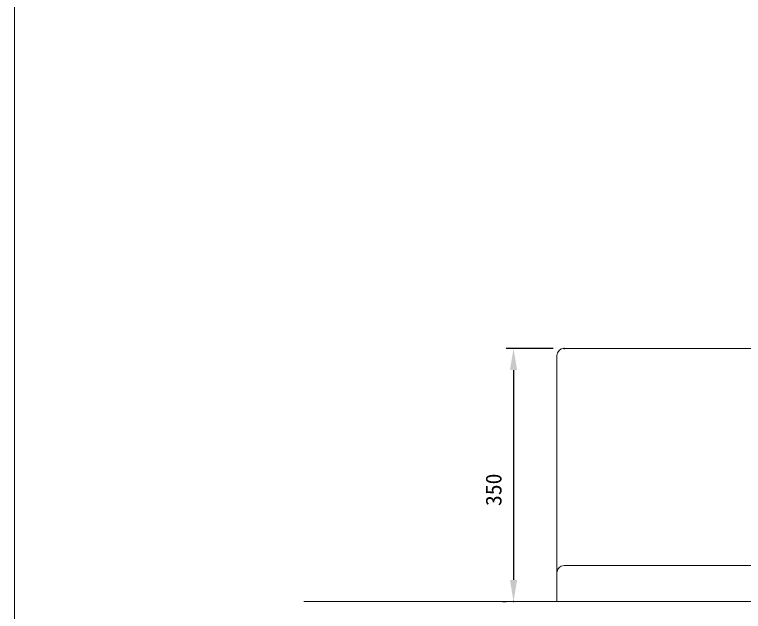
# Model space of a CAD drawing. Units: millimetres, scale not verified. Extents: x -203 to 203, y -143 to 143.
# Drawn here: x -198 to -97.2, y -90.4 to -7.9 of the extents above; entities that cross this region are included whole.
import ezdxf
from ezdxf.enums import TextEntityAlignment as Align

# ---------------------------------------------------------------- set-up
doc = ezdxf.new("R2010")
doc.units = ezdxf.units.MM
doc.header["$LTSCALE"] = 0.5
doc.header["$PDMODE"] = 32
doc.header["$PDSIZE"] = 0.1
for name, color, linetype, lineweight in [('0-1_DIMENSION_LINES$02_DIMENSI', 7, 'Continuous', 25), ('0-3_DIMENSION_LINES$03_LINES', 7, 'Continuous', 18), ('0-4_DIMENSION_LINES$04_SUB_LIN', 4, 'Continuous', 18), ('0-6_図面_FORMAT$01_WAKU$OUT_LINE', 6, 'Continuous', 18)]:
    doc.layers.add(name, color=color, linetype=linetype, lineweight=lineweight)
doc.layers.add('0-2_DEFPOINTS', color=7, linetype='Continuous')
doc.styles.add('ＭＳ ゴシック', font='')
doc.styles.get('ＭＳ ゴシック').set_extended_font_data('MS Gothic')

# ---------------------------------------------------------------- blocks, each defined once
blk = doc.blocks.new('D2')
at = {"layer": '0-1_DIMENSION_LINES$02_DIMENSI'}
for p, q in [((173, 189), (160, 189)), ((162, 183), (162, 125)), ((159, 119), (160, 119))]:
    blk.add_line(p, q, dxfattribs=at)
for points in [[(163, 183), (161, 183), (162, 189)], [(161, 125), (163, 125), (162, 119)]]:
    blk.add_solid(points, dxfattribs=at)
at = {"layer": '0-2_DEFPOINTS'}
for p in [(176, 189), (162, 119)]:
    blk.add_point(p, dxfattribs=at)
at = {"layer": '0-1_DIMENSION_LINES$02_DIMENSI', "style": 'ＭＳ ゴシック'}
blk.add_text('350', height=4.399, rotation=90, dxfattribs=at).set_placement((160, 145.429), align=Align.BOTTOM_LEFT)

msp = doc.modelspace()

# ---------------------------------------------------------------- linework, layer by layer
at = {"layer": '0-3_DIMENSION_LINES$03_LINES'}
for p, q in [((-123, -89), (-123, -55)), ((-158, -89), (147, -89))]:
    msp.add_line(p, q, dxfattribs=at)
msp.add_lwpolyline([(-122, -54), (-78, -54), (-78, -89)], dxfattribs=at)
msp.add_arc((-122, -55), 1, 90, 180, dxfattribs=at)
at = {"layer": '0-4_DIMENSION_LINES$04_SUB_LIN'}
msp.add_line((-79, -84), (-122, -84), dxfattribs=at)
msp.add_arc((-122, -85), 1, 90, 180, dxfattribs=at)
at = {"layer": '0-6_図面_FORMAT$01_WAKU$OUT_LINE'}
msp.add_line((-198, 138), (-198, -138), dxfattribs=at)

# ---------------------------------------------------------------- block references
at = {"layer": '0-1_DIMENSION_LINES$02_DIMENSI', "xscale": 0.5, "yscale": 0.5}
msp.add_blockref('D2', (-210, -148.5), dxfattribs=at)

doc.saveas('drawing.dxf')
